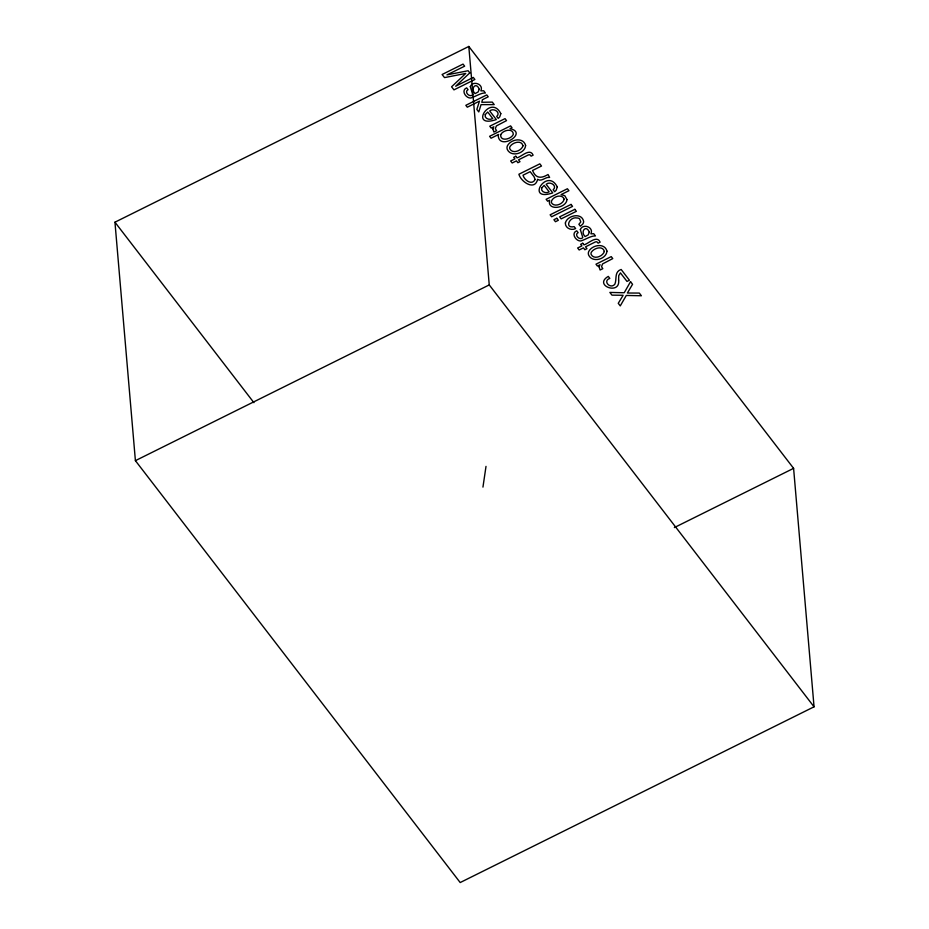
<?xml version="1.0" encoding="UTF-8"?>
<svg xmlns="http://www.w3.org/2000/svg" width="929" height="929" viewBox="0 0 929 929"><rect width="100%" height="100%" fill="white"/><g stroke="black" fill="none" stroke-linecap="round" stroke-linejoin="round"><path stroke-width="1.39" d="M486.006 466.381L482.952 487.11M114.952 222.194L468.808 46.45L793.598 468.344L814.048 706.806L460.192 882.55L135.402 460.656L114.952 222.194L253.907 402.675M135.402 460.656L489.246 284.913L468.808 46.45M674.349 527.567L793.598 468.344M489.246 284.913L814.048 706.806M525.605 145.458C525.14 153.459 511.333 157.489 507.443 149.72A7.316 5.737 -4.9 0 1 507.408 145.83C510.683 139.234 523.352 136.818 525.605 145.458M606.951 251.12C606.486 259.11 592.679 263.151 588.789 255.37A7.316 5.737 -4.9 0 1 588.742 251.492C592.017 244.896 604.698 242.481 606.951 251.12M565.378 222.96C565.018 228.093 571.474 230.949 575.632 228.534L574.157 226.63C564.124 228.906 569.407 216.271 576.921 217.978A3.658 2.868 -4.9 0 1 579.615 218.849L580.799 221.961L578.883 224.284L580.358 226.188L582.541 224.307A6.085 4.773 -4.9 0 0 583.609 221.346C581.821 212.149 567.201 215.365 565.378 222.96M618.621 280.059C620.607 295.759 592.865 285.308 608.286 276.401L609.819 278.398C602.259 280.837 610.423 289.616 614.824 284.251C617.077 279.315 613.988 271.732 621.153 269.48L629.409 280.21L626.994 281.417L620.421 272.882L618.726 275.623L618.621 280.059M470.295 86.618L472.756 94.665C469.877 98.091 463.722 91.866 468.077 89.683L466.672 87.849C460.679 90.218 465.812 98.439 470.782 98.021C476.101 96.326 480.978 92.726 485.391 93.005L483.695 90.763L480.862 90.879C484.032 84.156 472.722 80.161 470.295 86.618M580.335 229.568L582.808 237.603C579.928 241.029 573.762 234.816 578.128 232.633L576.712 230.798C570.72 233.167 575.864 241.389 580.834 240.971C586.153 239.276 591.018 235.664 595.443 235.954L593.747 233.713L590.902 233.829C594.084 227.106 582.773 223.111 580.335 229.568M479.248 89.277L478.133 91.959L475.044 93.632C469.807 88.51 476.333 81.218 479.248 89.277M589.3 232.227L588.173 234.909L585.084 236.581C579.859 231.449 586.373 224.168 589.3 232.227M498.234 135.634C499.21 151.172 528.601 132.742 510.044 128.655L511.995 127.691L510.602 125.879L489.595 136.308L491.069 138.224L498.664 134.45L498.234 135.634M492.834 128.829L493.88 132.034L496.585 130.699L495.32 128.62L496.388 125.926L506.537 120.607L505.028 118.633L489.769 126.216L491.209 128.086L493.845 126.774L492.834 128.829M599.054 266.809L600.099 270.014L602.805 268.678L601.539 266.6L602.607 263.906L612.757 258.587L611.247 256.613L595.988 264.196L597.428 266.066L600.064 264.753L599.054 266.809M564.112 199.154C563.357 204.206 553.974 207.782 551.303 202.476C551.199 197.122 562.138 192.965 564.112 199.154M537.589 179.413C534.802 191.304 520.797 181.678 518.905 174.246L539.83 163.852L541.502 166.024L532.538 170.483C535.928 178.867 541.421 178.473 548.04 174.513L549.62 177.416C545.486 176.615 541.735 182.061 537.589 179.413M500.696 134.682C500.046 142.079 511.565 139.153 513.319 134.275C513.052 127.563 502.752 130.246 500.696 134.682M566.957 199.526C566.539 208.328 546.821 211.255 549.631 200.211L547.611 201.221L546.136 199.305L567.41 188.75L568.92 190.712L561.128 194.579L564.832 195.74L566.957 199.526M500.824 113.663L499.697 116.949L498.211 118.378L496.725 116.45C501.242 112.374 493.392 107.462 489.711 110.981L496.318 119.551C468.239 129.05 490.651 93.132 500.824 113.663M557.284 186.996L556.146 190.282L554.671 191.722L553.185 189.783C557.702 185.707 549.852 180.795 546.171 184.314L552.767 192.884C524.688 202.383 547.111 166.465 557.284 186.996M522.992 145.818C521.668 150.591 512.773 154.365 509.882 148.919A4.053 3.182 -4.9 0 1 510.195 146.306C512.831 142.439 521.506 139.629 522.992 145.818M604.338 251.469C603.014 256.241 594.107 260.027 591.227 254.581A4.053 3.182 -4.9 0 1 591.541 251.956C594.165 248.089 602.851 245.279 604.338 251.469M485.228 114.627C484.079 118.691 489.827 120.503 492.718 118.54L487.725 112.049L485.228 114.627M541.688 187.96C540.539 192.024 546.287 193.836 549.178 191.885L544.173 185.382L541.688 187.96M482.488 99.658L481.791 102.283L492.3 102.109L494.228 104.617L481.048 104.629L478.783 111.944L476.844 109.436L479.445 101.168L467.287 107.207L465.835 105.314L486.761 94.921L488.224 96.813L482.488 99.658M535.104 179.494C532.062 185.858 524.223 180.11 523.015 175.209L530.169 171.656L534.036 176.684L535.104 179.494M630.536 281.673L624.23 292.751L609.889 292.426L611.979 295.155L623.138 295.271L618.261 303.307L620.258 305.896L626.309 295.445L641.382 295.759L639.303 293.065L627.377 293.018L632.556 284.297L630.536 281.673M469.795 72.88L455.674 86.223L473.291 77.421L474.882 79.476L453.956 89.869L451.575 86.792L465.754 73.437L444.515 77.606L442.111 74.506L463.037 64.101L464.639 66.18L446.942 74.889L468.146 70.732L469.795 72.88M515.781 156.258L513.691 157.291L514.91 158.871L510.648 160.996L512.181 162.981L516.443 160.868L517.883 162.726L519.973 161.692L518.533 159.823L528.496 154.876L529.878 154.76L531.109 156.153L533.13 155.155C529.971 147.653 521.308 156.873 517 157.837L515.781 156.258M571.056 204.415L550.131 214.808L551.64 216.771L572.566 206.377L571.056 204.415M556.819 218.28L553.916 219.72L555.449 221.717L558.352 220.278L556.819 218.28M574.842 209.327L559.653 216.863L561.186 218.861L576.375 211.324L574.842 209.327M582.762 243.259L580.671 244.304L581.891 245.883L577.629 247.997L579.162 249.982L583.424 247.869L584.864 249.738L586.954 248.693L585.514 246.835L595.477 241.888L596.859 241.772L598.09 243.166L600.122 242.155C596.952 234.665 588.289 243.874 583.981 244.838L582.762 243.259"/></g></svg>
